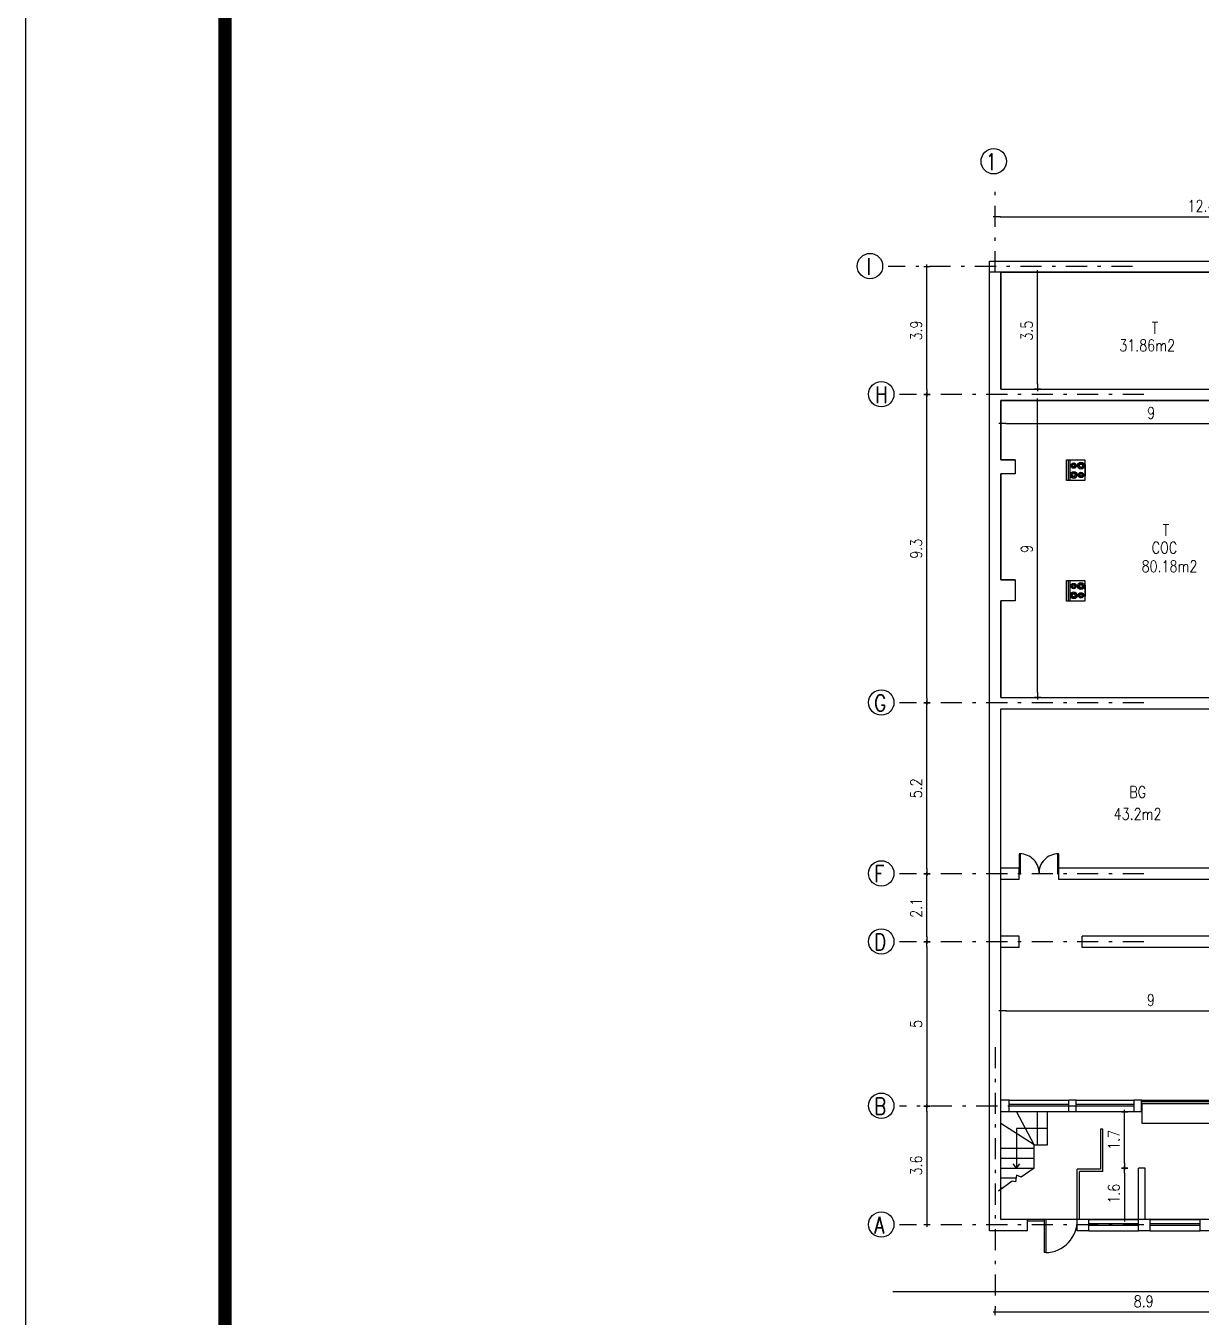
# Model space of a CAD drawing. Extents: x -3099 to -2751, y 5130 to 5248.
# Drawn here: x -3098.5 to -3063.09, y 5166.44 to 5205.35 of the extents above; entities that cross this region are included whole.
import ezdxf

# ---------------------------------------------------------------- set-up
doc = ezdxf.new("R2010")
doc.units = 0
doc.header["$MEASUREMENT"] = 0
doc.linetypes.add('DASHDOT', pattern=[25.4, 12.7, -6.35, 0, -6.35])
doc.layers.get('0').update_dxf_attribs({"linetype": 'CONTINUOUS'})
doc.layers.get('DEFPOINTS').update_dxf_attribs({"color": 3, "linetype": 'CONTINUOUS', "lineweight": 5})
for name, color, linetype in [('ANTEPECHO', 1, 'CONTINUOUS'), ('CALLE', 1, 'CONTINUOUS'), ('COTAS', 7, 'CONTINUOUS'), ('EJE_C', 9, 'DASHDOT'), ('EQUIPAMIENTO', 2, 'CONTINUOUS'), ('MURO', 5, 'CONTINUOUS'), ('PUERTA', 2, 'CONTINUOUS'), ('SUPERF-TEXTO', 2, 'CONTINUOUS'), ('SUPERFICIE', 7, 'CONTINUOUS'), ('TEXTO', 3, 'CONTINUOUS'), ('VENTANA', 2, 'CONTINUOUS')]:
    doc.layers.add(name, color=color, linetype=linetype)
doc.styles.add('cota', font='romans.shx', dxfattribs={"width": 0.8, "height": 0.35})
doc.styles.add('ROMANS', font='romans.shx', dxfattribs={"oblique": 10, "height": 1.3})
doc.styles.add('TEXTO', font='romans.shx', dxfattribs={"width": 0.8, "height": 0.4})
doc.dimstyles.new('ROMANS', dxfattribs={"dimscale": 2, "dimtxt": 0.35, "dimasz": 0.15, "dimexe": 1.25, "dimexo": 0.625, "dimtad": 1, "dimdec": 0, "dimdsep": 46, "dimtxsty": 'cota', "dimcen": 2.5, "dimse1": 1, "dimse2": 1, "dimclrt": 2, "dimadec": 0, "dimazin": 0, "dimtfac": 1, "dimtdec": 0, "dimtmove": 0, "dimatfit": 3, "dimfxl": 0, "dimtolj": 1, "dimtzin": 0, "dimarcsym": 0})

# ---------------------------------------------------------------- blocks, each defined once
blk = doc.blocks.new('COTA_LN')
at = {"layer": 'COTAS'}
for points in [[(-1.05, 0), (0.4, 0)], [(0, 0.63), (0, -0.63)]]:
    blk.add_lwpolyline(points, dxfattribs=at)
at = {"layer": 'COTAS', "color": 20, "const_width": 0.05}
blk.add_lwpolyline([(0, 0.38), (0, -0.38)], dxfattribs=at)
blk = doc.blocks.new('*D11')
at = {"layer": 'COTAS', "color": 0, "lineweight": -2}
blk.add_line((-3065.396, 5171.088), (-3065.396, 5172.478), dxfattribs=at)
at = {"layer": 'DEFPOINTS', "color": 0}
for p in [(-3065.396, 5172.628), (-3064.995, 5172.628), (-3064.975, 5170.938)]:
    blk.add_point(p, dxfattribs=at)
at = {"layer": 'COTAS', "color": 0, "lineweight": -2, "xscale": 0.15, "yscale": 0.15, "zscale": 0.15}
for p, rotation in [((-3065.396, 5172.628), 90), ((-3065.396, 5170.938), 270)]:
    blk.add_blockref('COTA_LN', p, dxfattribs=dict(at, rotation=rotation))
at = {"layer": 'COTAS', "insert": (-3065.721, 5171.783), "char_height": 0.35, "attachment_point": 5, "rotation": 90, "style": 'cota'}
blk.add_mtext('\\A1;1.7', dxfattribs=at)
blk = doc.blocks.new('*D12')
at = {"layer": 'COTAS', "color": 0, "lineweight": -2}
blk.add_line((-3065.396, 5170.788), (-3065.396, 5169.538), dxfattribs=at)
at = {"layer": 'DEFPOINTS', "color": 0}
for p in [(-3064.975, 5170.938), (-3065.396, 5169.388), (-3064.975, 5169.388)]:
    blk.add_point(p, dxfattribs=at)
at = {"layer": 'COTAS', "color": 0, "lineweight": -2, "xscale": 0.15, "yscale": 0.15, "zscale": 0.15}
for p, rotation in [((-3065.396, 5170.938), 90), ((-3065.396, 5169.388), 270)]:
    blk.add_blockref('COTA_LN', p, dxfattribs=dict(at, rotation=rotation))
at = {"layer": 'COTAS', "insert": (-3065.721, 5170.163), "char_height": 0.35, "attachment_point": 5, "rotation": 90, "style": 'cota'}
blk.add_mtext('\\A1;1.6', dxfattribs=at)
blk = doc.blocks.new('*D13')
at = {"layer": 'COTAS', "color": 0, "lineweight": -2}
blk.add_line((-3068.975, 5175.675), (-3060.235, 5175.675), dxfattribs=at)
at = {"layer": 'DEFPOINTS', "color": 0}
for p in [(-3060.085, 5175.675), (-3069.125, 5172.978), (-3060.085, 5172.978)]:
    blk.add_point(p, dxfattribs=at)
at = {"layer": 'COTAS', "color": 0, "lineweight": -2, "xscale": 0.15, "yscale": 0.15, "zscale": 0.15, "rotation": 180}
blk.add_blockref('COTA_LN', (-3069.125, 5175.675), dxfattribs=at)
at = {"layer": 'COTAS', "color": 0, "lineweight": -2, "xscale": 0.15, "yscale": 0.15, "zscale": 0.15}
blk.add_blockref('COTA_LN', (-3060.085, 5175.675), dxfattribs=at)
at = {"layer": 'COTAS', "insert": (-3064.605, 5176), "char_height": 0.35, "attachment_point": 5, "style": 'cota'}
blk.add_mtext('\\A1;9', dxfattribs=at)
blk = doc.blocks.new('*D17')
at = {"layer": 'COTAS', "color": 0, "lineweight": -2}
blk.add_line((-3068.02, 5185.268), (-3068.02, 5193.918), dxfattribs=at)
at = {"layer": 'DEFPOINTS', "color": 0}
for p in [(-3069.125, 5194.068), (-3068.02, 5194.068), (-3069.125, 5185.118)]:
    blk.add_point(p, dxfattribs=at)
at = {"layer": 'COTAS', "color": 0, "lineweight": -2, "xscale": 0.15, "yscale": 0.15, "zscale": 0.15}
for p, rotation in [((-3068.02, 5194.068), 90), ((-3068.02, 5185.118), 270)]:
    blk.add_blockref('COTA_LN', p, dxfattribs=dict(at, rotation=rotation))
at = {"layer": 'COTAS', "insert": (-3068.345, 5189.593), "char_height": 0.35, "attachment_point": 5, "rotation": 90, "style": 'cota'}
blk.add_mtext('\\A1;9', dxfattribs=at)
blk = doc.blocks.new('*D18')
at = {"layer": 'COTAS', "color": 0, "lineweight": -2}
blk.add_line((-3068.975, 5193.367), (-3060.225, 5193.367), dxfattribs=at)
at = {"layer": 'DEFPOINTS', "color": 0}
for p in [(-3069.125, 5194.068), (-3060.075, 5194.068), (-3060.075, 5193.367)]:
    blk.add_point(p, dxfattribs=at)
at = {"layer": 'COTAS', "color": 0, "lineweight": -2, "xscale": 0.15, "yscale": 0.15, "zscale": 0.15, "rotation": 180}
blk.add_blockref('COTA_LN', (-3069.125, 5193.367), dxfattribs=at)
at = {"layer": 'COTAS', "color": 0, "lineweight": -2, "xscale": 0.15, "yscale": 0.15, "zscale": 0.15}
blk.add_blockref('COTA_LN', (-3060.075, 5193.367), dxfattribs=at)
at = {"layer": 'COTAS', "insert": (-3064.6, 5193.692), "char_height": 0.35, "attachment_point": 5, "style": 'cota'}
blk.add_mtext('\\A1;9', dxfattribs=at)
blk = doc.blocks.new('*D19')
at = {"layer": 'COTAS', "color": 0, "lineweight": -2}
blk.add_line((-3068.02, 5194.558), (-3068.02, 5197.778), dxfattribs=at)
at = {"layer": 'DEFPOINTS', "color": 0}
for p in [(-3069.125, 5197.928), (-3068.02, 5197.928), (-3069.125, 5194.408)]:
    blk.add_point(p, dxfattribs=at)
at = {"layer": 'COTAS', "color": 0, "lineweight": -2, "xscale": 0.15, "yscale": 0.15, "zscale": 0.15}
for p, rotation in [((-3068.02, 5197.928), 90), ((-3068.02, 5194.408), 270)]:
    blk.add_blockref('COTA_LN', p, dxfattribs=dict(at, rotation=rotation))
at = {"layer": 'COTAS', "insert": (-3068.345, 5196.168), "char_height": 0.35, "attachment_point": 5, "rotation": 90, "style": 'cota'}
blk.add_mtext('\\A1;3.5', dxfattribs=at)
blk = doc.blocks.new('*D143')
at = {"layer": 'COTAS', "color": 0, "lineweight": -2}
blk.add_line((-3071.352, 5185.103), (-3071.352, 5194.093), dxfattribs=at)
at = {"layer": 'DEFPOINTS', "color": 0}
for p in [(-3072.178, 5194.243), (-3071.352, 5194.243), (-3072.178, 5184.953)]:
    blk.add_point(p, dxfattribs=at)
at = {"layer": 'COTAS', "color": 0, "lineweight": -2, "xscale": 0.15, "yscale": 0.15, "zscale": 0.15}
for p, rotation in [((-3071.352, 5194.243), 90), ((-3071.352, 5184.953), 270)]:
    blk.add_blockref('COTA_LN', p, dxfattribs=dict(at, rotation=rotation))
at = {"layer": 'COTAS', "insert": (-3071.677, 5189.598), "char_height": 0.35, "attachment_point": 5, "rotation": 90, "style": 'cota'}
blk.add_mtext('\\A1;9.3', dxfattribs=at)
blk = doc.blocks.new('*D144')
at = {"layer": 'COTAS', "color": 0, "lineweight": -2}
blk.add_line((-3071.352, 5194.393), (-3071.352, 5197.953), dxfattribs=at)
at = {"layer": 'DEFPOINTS', "color": 0}
for p in [(-3072.518, 5198.103), (-3071.352, 5198.103), (-3072.178, 5194.243)]:
    blk.add_point(p, dxfattribs=at)
at = {"layer": 'COTAS', "color": 0, "lineweight": -2, "xscale": 0.15, "yscale": 0.15, "zscale": 0.15}
for p, rotation in [((-3071.352, 5198.103), 90), ((-3071.352, 5194.243), 270)]:
    blk.add_blockref('COTA_LN', p, dxfattribs=dict(at, rotation=rotation))
at = {"layer": 'COTAS', "insert": (-3071.677, 5196.173), "char_height": 0.35, "attachment_point": 5, "rotation": 90, "style": 'cota'}
blk.add_mtext('\\A1;3.9', dxfattribs=at)
blk = doc.blocks.new('*D145')
at = {"layer": 'COTAS', "color": 0, "lineweight": -2}
blk.add_line((-3071.352, 5177.903), (-3071.352, 5179.653), dxfattribs=at)
at = {"layer": 'DEFPOINTS', "color": 0}
for p in [(-3072.178, 5179.803), (-3071.352, 5179.803), (-3072.178, 5177.753)]:
    blk.add_point(p, dxfattribs=at)
at = {"layer": 'COTAS', "color": 0, "lineweight": -2, "xscale": 0.15, "yscale": 0.15, "zscale": 0.15}
for p, rotation in [((-3071.352, 5179.803), 90), ((-3071.352, 5177.753), 270)]:
    blk.add_blockref('COTA_LN', p, dxfattribs=dict(at, rotation=rotation))
at = {"layer": 'COTAS', "insert": (-3071.677, 5178.778), "char_height": 0.35, "attachment_point": 5, "rotation": 90, "style": 'cota'}
blk.add_mtext('\\A1;2.1', dxfattribs=at)
blk = doc.blocks.new('*D146')
at = {"layer": 'COTAS', "color": 0, "lineweight": -2}
blk.add_line((-3071.352, 5179.953), (-3071.352, 5184.803), dxfattribs=at)
at = {"layer": 'DEFPOINTS', "color": 0}
for p in [(-3072.178, 5184.953), (-3071.352, 5184.953), (-3072.178, 5179.803)]:
    blk.add_point(p, dxfattribs=at)
at = {"layer": 'COTAS', "color": 0, "lineweight": -2, "xscale": 0.15, "yscale": 0.15, "zscale": 0.15}
for p, rotation in [((-3071.352, 5184.953), 90), ((-3071.352, 5179.803), 270)]:
    blk.add_blockref('COTA_LN', p, dxfattribs=dict(at, rotation=rotation))
at = {"layer": 'COTAS', "insert": (-3071.677, 5182.378), "char_height": 0.35, "attachment_point": 5, "rotation": 90, "style": 'cota'}
blk.add_mtext('\\A1;5.2', dxfattribs=at)
blk = doc.blocks.new('*D147')
at = {"layer": 'COTAS', "color": 0, "lineweight": -2}
blk.add_line((-3071.352, 5177.603), (-3071.352, 5172.953), dxfattribs=at)
at = {"layer": 'DEFPOINTS', "color": 0}
for p in [(-3072.178, 5177.753), (-3072.178, 5172.803), (-3071.352, 5172.803)]:
    blk.add_point(p, dxfattribs=at)
at = {"layer": 'COTAS', "color": 0, "lineweight": -2, "xscale": 0.15, "yscale": 0.15, "zscale": 0.15}
for p, rotation in [((-3071.352, 5177.753), 90), ((-3071.352, 5172.803), 270)]:
    blk.add_blockref('COTA_LN', p, dxfattribs=dict(at, rotation=rotation))
at = {"layer": 'COTAS', "insert": (-3071.677, 5175.278), "char_height": 0.35, "attachment_point": 5, "rotation": 90, "style": 'cota'}
blk.add_mtext('\\A1;5', dxfattribs=at)
blk = doc.blocks.new('*D148')
at = {"layer": 'COTAS', "color": 0, "lineweight": -2}
blk.add_line((-3071.352, 5172.653), (-3071.352, 5169.373), dxfattribs=at)
at = {"layer": 'DEFPOINTS', "color": 0}
for p in [(-3072.178, 5172.803), (-3072.178, 5169.223), (-3071.352, 5169.223)]:
    blk.add_point(p, dxfattribs=at)
at = {"layer": 'COTAS', "color": 0, "lineweight": -2, "xscale": 0.15, "yscale": 0.15, "zscale": 0.15}
for p, rotation in [((-3071.352, 5172.803), 90), ((-3071.352, 5169.223), 270)]:
    blk.add_blockref('COTA_LN', p, dxfattribs=dict(at, rotation=rotation))
at = {"layer": 'COTAS', "insert": (-3071.677, 5171.013), "char_height": 0.35, "attachment_point": 5, "rotation": 90, "style": 'cota'}
blk.add_mtext('\\A1;3.6', dxfattribs=at)
blk = doc.blocks.new('*D154')
at = {"layer": 'COTAS', "color": 0, "lineweight": -2}
blk.add_line((-3060.5, 5166.594), (-3069.145, 5166.594), dxfattribs=at)
at = {"layer": 'DEFPOINTS', "color": 0}
for p in [(-3069.295, 5166.594), (-3069.295, 5166.583), (-3060.35, 5166.583)]:
    blk.add_point(p, dxfattribs=at)
at = {"layer": 'COTAS', "color": 0, "lineweight": -2, "xscale": 0.15, "yscale": 0.15, "zscale": 0.15, "rotation": 180}
blk.add_blockref('COTA_LN', (-3069.295, 5166.594), dxfattribs=at)
at = {"layer": 'COTAS', "color": 0, "lineweight": -2, "xscale": 0.15, "yscale": 0.15, "zscale": 0.15}
blk.add_blockref('COTA_LN', (-3060.35, 5166.594), dxfattribs=at)
at = {"layer": 'COTAS', "insert": (-3064.822, 5166.919), "char_height": 0.35, "attachment_point": 5, "style": 'cota'}
blk.add_mtext('\\A1;8.9', dxfattribs=at)
blk = doc.blocks.new('*D157')
at = {"layer": 'COTAS', "color": 0, "lineweight": -2}
blk.add_line((-3069.145, 5199.603), (-3057.015, 5199.603), dxfattribs=at)
at = {"layer": 'DEFPOINTS', "color": 0}
for p in [(-3069.295, 5200.645), (-3056.865, 5200.614), (-3056.865, 5199.603)]:
    blk.add_point(p, dxfattribs=at)
at = {"layer": 'COTAS', "color": 0, "lineweight": -2, "xscale": 0.15, "yscale": 0.15, "zscale": 0.15, "rotation": 180}
blk.add_blockref('COTA_LN', (-3069.295, 5199.603), dxfattribs=at)
at = {"layer": 'COTAS', "color": 0, "lineweight": -2, "xscale": 0.15, "yscale": 0.15, "zscale": 0.15}
blk.add_blockref('COTA_LN', (-3056.865, 5199.603), dxfattribs=at)
at = {"layer": 'COTAS', "insert": (-3063.08, 5199.928), "char_height": 0.35, "attachment_point": 5, "style": 'cota'}
blk.add_mtext('\\A1;12.4', dxfattribs=at)

msp = doc.modelspace()

# ---------------------------------------------------------------- linework, layer by layer
at = {"color": 3}
for p, q in [((-3068.025, 5171.638), (-3068.025, 5172.628)), ((-3067.725, 5171.638), (-3067.725, 5172.628)), ((-3068.125, 5171.638), (-3067.725, 5171.638)), ((-3068.125, 5170.938), (-3068.125, 5171.638)), ((-3069.125, 5171.538), (-3068.125, 5171.538)), ((-3069.125, 5171.238), (-3068.125, 5171.238)), ((-3069.125, 5170.938), (-3068.125, 5170.938)), ((-3069.125, 5170.638), (-3068.665, 5170.638)), ((-3069.125, 5170.338), (-3069.069, 5170.338))]:
    msp.add_line(p, q, dxfattribs=at)
for points in [[(-3068.125, 5171.638), (-3068.653, 5172.638)], [(-3068.125, 5171.638), (-3069.125, 5172.278)]]:
    msp.add_lwpolyline(points, dxfattribs=at)
at = {"layer": 'ANTEPECHO'}
for p, q in [((-3068.875, 5172.978), (-3067.075, 5172.978)), ((-3066.855, 5172.978), (-3065.105, 5172.978)), ((-3068.875, 5172.638), (-3067.075, 5172.638)), ((-3066.855, 5172.638), (-3065.105, 5172.638)), ((-3066.475, 5169.388), (-3064.975, 5169.388)), ((-3064.625, 5169.388), (-3063.125, 5169.388)), ((-3066.475, 5169.048), (-3064.975, 5169.048)), ((-3064.625, 5169.048), (-3063.125, 5169.048))]:
    msp.add_line(p, q, dxfattribs=at)
at = {"layer": 'CALLE', "color": 3}
msp.add_line((-3027.882, 5167.208), (-3072.379, 5167.208), dxfattribs=at)
at = {"layer": 'COTAS'}
msp.add_lwpolyline([(-2930.304, 5248.336), (-2930.304, 5129.536), (-3098.504, 5129.536), (-3098.504, 5248.336)], close=True, dxfattribs=at)
at = {"layer": 'COTAS', "const_width": 0.4}
msp.add_lwpolyline([(-2932.304, 5246.336), (-3092.504, 5246.336), (-3092.504, 5131.536), (-2932.304, 5131.536)], close=True, dxfattribs=at)
at = {"layer": 'COTAS'}
msp.add_lwpolyline([(-3069.125, 5197.928), (-3069.465, 5197.928)], dxfattribs=at)
at = {"layer": 'EJE_C', "ltscale": 0.05}
msp.add_line((-3069.295, 5174.577), (-3069.295, 5166.583), dxfattribs=at)
for points in [[(-3069.295, 5197.928), (-3069.295, 5200.645)], [(-3065.16, 5198.103), (-3072.518, 5198.103)], [(-3064.82, 5194.243), (-3072.178, 5194.243)], [(-3064.82, 5184.953), (-3072.178, 5184.953)], [(-3064.82, 5179.803), (-3072.178, 5179.803)], [(-3064.82, 5177.753), (-3072.178, 5177.753)], [(-3065.12, 5172.803), (-3072.178, 5172.803)], [(-3064.82, 5169.223), (-3072.178, 5169.223)]]:
    msp.add_lwpolyline(points, dxfattribs=at)
at = {"layer": 'EJE_C', "linetype": 'Continuous', "ltscale": 0.05}
for centre in [(-3069.341, 5201.273), (-3073.069, 5198.115), (-3072.729, 5194.255), (-3072.729, 5184.965), (-3072.729, 5179.815), (-3072.729, 5177.765), (-3072.729, 5172.815), (-3072.729, 5169.235)]:
    msp.add_circle(centre, 0.382, dxfattribs=at)
at = {"layer": 'EQUIPAMIENTO', "color": 2}
for p, q in [((-3067.151, 5191.652), (-3067.151, 5192.272)), ((-3067.151, 5192.272), (-3066.591, 5192.272)), ((-3067.091, 5191.652), (-3067.091, 5192.272)), ((-3067.051, 5192.272), (-3067.051, 5191.652)), ((-3066.591, 5192.272), (-3066.591, 5191.652)), ((-3066.571, 5192.132), (-3066.591, 5192.132)), ((-3066.571, 5191.792), (-3066.571, 5192.132)), ((-3066.591, 5191.652), (-3067.151, 5191.652)), ((-3066.591, 5191.792), (-3066.571, 5191.792)), ((-3067.151, 5188.022), (-3067.151, 5188.642)), ((-3067.151, 5188.642), (-3066.591, 5188.642)), ((-3067.091, 5188.022), (-3067.091, 5188.642)), ((-3067.051, 5188.642), (-3067.051, 5188.022)), ((-3066.591, 5188.642), (-3066.591, 5188.022)), ((-3066.571, 5188.502), (-3066.591, 5188.502)), ((-3066.571, 5188.162), (-3066.571, 5188.502)), ((-3066.591, 5188.022), (-3067.151, 5188.022)), ((-3066.591, 5188.162), (-3066.571, 5188.162))]:
    msp.add_line(p, q, dxfattribs=at)
at = {"layer": 'EQUIPAMIENTO'}
msp.add_lwpolyline([(-3064.867, 5172.88), (-3062.117, 5172.88), (-3062.117, 5172.28), (-3064.867, 5172.28), (-3064.867, 5172.88)], dxfattribs=at)
at = {"layer": 'EQUIPAMIENTO', "color": 2}
for centre, radius in [((-3066.931, 5191.822), 0.105), ((-3066.931, 5192.102), 0.0802), ((-3066.931, 5191.822), 0.0753), ((-3066.931, 5192.102), 0.0562), ((-3066.931, 5191.822), 0.045), ((-3066.931, 5192.102), 0.0354), ((-3066.711, 5192.102), 0.105), ((-3066.711, 5191.822), 0.0802), ((-3066.711, 5192.102), 0.0753), ((-3066.711, 5191.822), 0.0562), ((-3066.711, 5192.102), 0.045), ((-3066.711, 5191.822), 0.0354), ((-3066.931, 5188.472), 0.0802), ((-3066.931, 5188.472), 0.0562), ((-3066.931, 5188.472), 0.0354), ((-3066.711, 5188.472), 0.105), ((-3066.711, 5188.472), 0.0753), ((-3066.711, 5188.472), 0.045), ((-3066.931, 5188.192), 0.105), ((-3066.931, 5188.192), 0.0753), ((-3066.931, 5188.192), 0.045), ((-3066.711, 5188.192), 0.0802), ((-3066.711, 5188.192), 0.0562), ((-3066.711, 5188.192), 0.0354)]:
    msp.add_circle(centre, radius, dxfattribs=at)
at = {"layer": 'MURO'}
for p, q in [((-3069.465, 5169.048), (-3069.465, 5198.268)), ((-3069.465, 5198.268), (-3056.185, 5198.268)), ((-3069.125, 5197.928), (-3056.965, 5197.928)), ((-3069.125, 5194.408), (-3069.125, 5197.928)), ((-3069.125, 5194.408), (-3060.075, 5194.408)), ((-3069.125, 5192.278), (-3069.125, 5194.068)), ((-3069.125, 5194.068), (-3059.735, 5194.068)), ((-3068.695, 5192.278), (-3069.125, 5192.278)), ((-3068.695, 5192.278), (-3068.695, 5191.858)), ((-3069.125, 5188.658), (-3069.125, 5191.858)), ((-3068.695, 5191.858), (-3069.125, 5191.858)), ((-3068.695, 5188.658), (-3069.125, 5188.658)), ((-3068.695, 5188.658), (-3068.695, 5188.028)), ((-3069.125, 5185.118), (-3069.125, 5188.028)), ((-3068.695, 5188.028), (-3069.125, 5188.028)), ((-3069.125, 5185.118), (-3060.075, 5185.118)), ((-3069.125, 5184.778), (-3060.075, 5184.778)), ((-3069.125, 5179.978), (-3069.125, 5184.778)), ((-3068.575, 5179.978), (-3069.125, 5179.978)), ((-3068.575, 5179.628), (-3068.575, 5179.978)), ((-3060.075, 5179.978), (-3067.375, 5179.978)), ((-3067.375, 5179.628), (-3067.375, 5179.978)), ((-3069.125, 5177.928), (-3069.125, 5179.628)), ((-3068.575, 5179.628), (-3069.125, 5179.628)), ((-3060.075, 5179.628), (-3067.375, 5179.628)), ((-3068.575, 5177.928), (-3069.125, 5177.928)), ((-3068.575, 5177.578), (-3068.575, 5177.928)), ((-3060.075, 5177.928), (-3066.675, 5177.928)), ((-3066.675, 5177.578), (-3066.675, 5177.928)), ((-3069.125, 5172.978), (-3069.125, 5177.578)), ((-3068.575, 5177.578), (-3069.125, 5177.578)), ((-3060.075, 5177.578), (-3066.675, 5177.578)), ((-3068.875, 5172.978), (-3069.125, 5172.978)), ((-3068.875, 5172.628), (-3068.875, 5172.978)), ((-3067.075, 5172.628), (-3067.075, 5172.978)), ((-3066.855, 5172.978), (-3067.075, 5172.978)), ((-3066.855, 5172.628), (-3066.855, 5172.978)), ((-3064.885, 5172.978), (-3065.105, 5172.978)), ((-3065.105, 5172.628), (-3065.105, 5172.978)), ((-3064.885, 5172.628), (-3064.885, 5172.978)), ((-3069.125, 5169.388), (-3069.125, 5172.628)), ((-3068.875, 5172.628), (-3069.125, 5172.628)), ((-3066.855, 5172.628), (-3067.075, 5172.628)), ((-3064.885, 5172.628), (-3065.105, 5172.628)), ((-3066.055, 5172.108), (-3066.125, 5172.108)), ((-3066.125, 5172.108), (-3066.125, 5170.908)), ((-3066.055, 5170.838), (-3066.055, 5172.108)), ((-3066.825, 5169.388), (-3066.825, 5170.908)), ((-3066.125, 5170.908), (-3066.825, 5170.908)), ((-3066.755, 5169.388), (-3066.755, 5170.838)), ((-3066.055, 5170.838), (-3066.755, 5170.838)), ((-3064.975, 5169.048), (-3064.975, 5170.938)), ((-3064.775, 5170.938), (-3064.975, 5170.938)), ((-3064.775, 5169.388), (-3064.775, 5170.938)), ((-3068.325, 5169.388), (-3069.125, 5169.388)), ((-3068.325, 5169.048), (-3068.325, 5169.388)), ((-3066.825, 5169.048), (-3066.825, 5169.388)), ((-3066.475, 5169.388), (-3066.825, 5169.388)), ((-3066.475, 5169.048), (-3066.475, 5169.388)), ((-3064.625, 5169.388), (-3064.775, 5169.388)), ((-3064.625, 5169.048), (-3064.625, 5169.388)), ((-3062.775, 5169.388), (-3063.125, 5169.388)), ((-3063.125, 5169.048), (-3063.125, 5169.388)), ((-3068.325, 5169.048), (-3069.465, 5169.048)), ((-3066.475, 5169.048), (-3066.825, 5169.048)), ((-3064.625, 5169.048), (-3064.975, 5169.048)), ((-3062.775, 5169.048), (-3063.125, 5169.048))]:
    msp.add_line(p, q, dxfattribs=at)
at = {"layer": 'PUERTA'}
for p, q in [((-3067.725, 5172.133), (-3068.655, 5172.133)), ((-3068.655, 5172.133), (-3068.655, 5170.938)), ((-3068.655, 5170.938), (-3068.755, 5171.065)), ((-3068.655, 5170.938), (-3068.554, 5171.065)), ((-3067.775, 5169.388), (-3068.325, 5169.388)), ((-3067.825, 5169.338), (-3068.325, 5169.338)), ((-3067.825, 5169.388), (-3067.825, 5168.388)), ((-3067.775, 5169.388), (-3067.775, 5168.388)), ((-3067.775, 5168.388), (-3067.825, 5168.388))]:
    msp.add_line(p, q, dxfattribs=at)
for points in [[(-3068.535, 5179.803), (-3068.535, 5180.403), (-3068.575, 5180.403), (-3068.575, 5179.803), (-3068.535, 5179.803)], [(-3067.375, 5179.803), (-3067.375, 5180.403), (-3067.415, 5180.403), (-3067.415, 5179.803), (-3067.375, 5179.803)], [(-3064.885, 5172.978), (-3062.075, 5172.978), (-3062.075, 5172.928), (-3064.885, 5172.928)], [(-3068.125, 5170.938), (-3068.512, 5170.663), (-3068.655, 5170.722), (-3068.68, 5170.521), (-3068.789, 5170.538), (-3069.199, 5170.245)]]:
    msp.add_lwpolyline(points, dxfattribs=at)
for centre, radius, start, end in [((-3068.545, 5179.832), 0.571, 357.054, 91.0039), ((-3067.405, 5179.832), 0.571, 88.9961, 182.946), ((-3067.793, 5169.356), 0.968, 271.0606, 1.877)]:
    msp.add_arc(centre, radius, start, end, dxfattribs=at)
at = {"layer": 'SUPERFICIE'}
for points in [[(-3060.075, 5194.408), (-3060.075, 5197.928), (-3069.125, 5197.928), (-3069.125, 5194.408), (-3060.075, 5194.408)], [(-3069.125, 5194.068), (-3069.125, 5192.278), (-3068.695, 5192.278), (-3068.695, 5191.858), (-3069.125, 5191.858), (-3069.125, 5188.658), (-3068.695, 5188.658), (-3068.695, 5188.028), (-3069.125, 5188.028), (-3069.125, 5185.118), (-3060.075, 5185.118), (-3060.075, 5188.028), (-3060.505, 5188.028), (-3060.505, 5188.448), (-3060.075, 5188.448), (-3060.075, 5191.858), (-3060.505, 5191.858), (-3060.505, 5192.278), (-3060.075, 5192.278), (-3060.075, 5194.068), (-3069.125, 5194.068)], [(-3047.007, 5175.008), (-3047.007, 5169.048), (-3060.215, 5169.048), (-3060.215, 5169.388), (-3069.125, 5169.388), (-3069.125, 5184.778), (-3060.075, 5184.778), (-3060.075, 5175.008), (-3047.007, 5175.008)]]:
    msp.add_lwpolyline(points, dxfattribs=at)
at = {"layer": 'VENTANA'}
for p, q in [((-3068.875, 5172.858), (-3067.075, 5172.858)), ((-3068.875, 5172.808), (-3067.075, 5172.808)), ((-3066.855, 5172.858), (-3065.105, 5172.858)), ((-3066.855, 5172.808), (-3065.105, 5172.808)), ((-3066.475, 5169.268), (-3064.975, 5169.268)), ((-3064.625, 5169.268), (-3063.125, 5169.268)), ((-3066.475, 5169.218), (-3064.975, 5169.218)), ((-3064.625, 5169.218), (-3063.125, 5169.218))]:
    msp.add_line(p, q, dxfattribs=at)

# ---------------------------------------------------------------- texts
at = {"layer": 'EJE_C', "ltscale": 0.05, "style": 'ROMANS', "width": 0.8}
for s, p in [('1', (-3069.582, 5201.007)), ('I', (-3073.17, 5197.849)), ('H', (-3072.913, 5193.989)), ('G', (-3072.941, 5184.699)), ('F', (-3072.941, 5179.549)), ('D', (-3072.941, 5177.499)), ('B', (-3072.941, 5172.549)), ('A', (-3072.941, 5168.969))]:
    msp.add_text(s, height=0.5, dxfattribs=at).set_placement(p)
at = {"layer": 'SUPERF-TEXTO', "style": 'TEXTO', "width": 0.8}
for s, p in [('31.86m2', (-3065.556, 5195.548)), ('80.18m2', (-3064.884, 5188.894)), ('43.2m2', (-3065.725, 5181.43))]:
    msp.add_text(s, height=0.35, dxfattribs=at).set_placement(p)
at = {"layer": 'TEXTO', "style": 'TEXTO', "width": 0.8}
for s, p in [('T', (-3064.58, 5196.076)), ('T', (-3064.247, 5189.982)), ('COC', (-3064.58, 5189.453)), ('BG', (-3065.253, 5182.092))]:
    msp.add_text(s, height=0.35, dxfattribs=at).set_placement(p)

# ---------------------------------------------------------------- dimensions: what is measured, and where the dimension line sits
at = {"layer": 'COTAS'}
for base, p1, p2, override, picture, middle in [((-3056.865, 5199.603), (-3069.295, 5200.645), (-3056.865, 5200.614), {"dimscale": 1, "dimexe": 0.15, "dimexo": 0.2, "dimgap": 0.15, "dimdec": 1, "dimzin": 9, "dimblk": 'COTA_LN', "dimcen": 1, "dimclrt": 256, "dimadec": 1, "dimtm": 1e-09, "dimtdec": 1, "dimldrblk": 'COTA_LN'}, '*D157', (-3063.08, 5199.928)), ((-3060.07468682, 5193.367088966), (-3069.12468682, 5194.067715904), (-3060.07468682, 5194.067715904), {"dimscale": 1, "dimexe": 0.15, "dimexo": 0.2, "dimgap": 0.15, "dimdec": 1, "dimzin": 9, "dimblk": 'COTA_LN', "dimcen": 1, "dimclrt": 256, "dimadec": 1, "dimtm": 1e-09, "dimtdec": 1, "dimldrblk": 'COTA_LN'}, '*D18', (-3064.59968682, 5193.692088966)), ((-3060.085, 5175.675), (-3069.125, 5172.978), (-3060.085, 5172.978), {"dimscale": 1, "dimexe": 0.15, "dimexo": 0.2, "dimgap": 0.15, "dimdec": 1, "dimzin": 9, "dimblk": 'COTA_LN', "dimcen": 1, "dimclrt": 256, "dimadec": 1, "dimtm": 1e-09, "dimtdec": 1, "dimldrblk": 'COTA_LN'}, '*D13', (-3064.605, 5176)), ((-3069.295, 5166.594), (-3060.35, 5166.583), (-3069.295, 5166.583), {"dimscale": 1, "dimexe": 0.15, "dimexo": 0.2, "dimgap": 0.15, "dimdec": 1, "dimzin": 9, "dimblk": 'COTA_LN', "dimcen": 1, "dimclrt": 256, "dimadec": 1, "dimtm": 1e-09, "dimtdec": 1, "dimtmove": 1, "dimldrblk": 'COTA_LN'}, '*D154', (-3064.822, 5166.919))]:
    dim = msp.add_linear_dim(base=base, p1=p1, p2=p2, dimstyle='ROMANS', override=override, dxfattribs=at)
    dim.commit()
    dim.dimension.update_dxf_attribs({"geometry": picture, "text_midpoint": middle})
for base, p1, p2, override, picture, middle in [((-3071.352, 5198.103), (-3072.178, 5194.243), (-3072.518, 5198.103), {"dimscale": 1, "dimexe": 0.15, "dimexo": 0.2, "dimgap": 0.15, "dimdec": 1, "dimzin": 9, "dimblk": 'COTA_LN', "dimcen": 1, "dimclrt": 256, "dimadec": 1, "dimtm": 1e-09, "dimtdec": 1, "dimtmove": 1, "dimldrblk": 'COTA_LN'}, '*D144', (-3071.677, 5196.173)), ((-3068.02, 5197.928), (-3069.125, 5194.408), (-3069.125, 5197.928), {"dimscale": 1, "dimexe": 0.15, "dimexo": 0.2, "dimgap": 0.15, "dimdec": 1, "dimzin": 9, "dimblk": 'COTA_LN', "dimcen": 1, "dimclrt": 256, "dimadec": 1, "dimtm": 1e-09, "dimtdec": 1, "dimldrblk": 'COTA_LN'}, '*D19', (-3068.345, 5196.168)), ((-3071.352, 5194.243), (-3072.178, 5184.953), (-3072.178, 5194.243), {"dimscale": 1, "dimexe": 0.15, "dimexo": 0.2, "dimgap": 0.15, "dimdec": 1, "dimzin": 9, "dimblk": 'COTA_LN', "dimcen": 1, "dimclrt": 256, "dimadec": 1, "dimtm": 1e-09, "dimtdec": 1, "dimtmove": 1, "dimldrblk": 'COTA_LN'}, '*D143', (-3071.677, 5189.598)), ((-3068.020161982, 5194.067715904), (-3069.12468682, 5185.117715904), (-3069.12468682, 5194.067715904), {"dimscale": 1, "dimexe": 0.15, "dimexo": 0.2, "dimgap": 0.15, "dimdec": 1, "dimzin": 9, "dimblk": 'COTA_LN', "dimcen": 1, "dimclrt": 256, "dimadec": 1, "dimtm": 1e-09, "dimtdec": 1, "dimldrblk": 'COTA_LN'}, '*D17', (-3068.345161982, 5189.592715904)), ((-3071.352357218, 5184.952715904), (-3072.178091704, 5179.802715904), (-3072.178091704, 5184.952715904), {"dimscale": 1, "dimexe": 0.15, "dimexo": 0.2, "dimgap": 0.15, "dimdec": 1, "dimzin": 9, "dimblk": 'COTA_LN', "dimcen": 1, "dimclrt": 256, "dimadec": 1, "dimtm": 1e-09, "dimtdec": 1, "dimtmove": 1, "dimldrblk": 'COTA_LN'}, '*D146', (-3071.677357218, 5182.377715904)), ((-3071.352357218, 5179.802715904), (-3072.178091704, 5177.752715904), (-3072.178091704, 5179.802715904), {"dimscale": 1, "dimexe": 0.15, "dimexo": 0.2, "dimgap": 0.15, "dimdec": 1, "dimzin": 9, "dimblk": 'COTA_LN', "dimcen": 1, "dimclrt": 256, "dimadec": 1, "dimtm": 1e-09, "dimtdec": 1, "dimtmove": 1, "dimldrblk": 'COTA_LN'}, '*D145', (-3071.677357218, 5178.777715904)), ((-3071.352357218, 5172.802715904), (-3072.178091704, 5177.752715904), (-3072.178091704, 5172.802715904), {"dimscale": 1, "dimexe": 0.15, "dimexo": 0.2, "dimgap": 0.15, "dimdec": 1, "dimzin": 9, "dimblk": 'COTA_LN', "dimcen": 1, "dimclrt": 256, "dimadec": 1, "dimtm": 1e-09, "dimtdec": 1, "dimtmove": 1, "dimldrblk": 'COTA_LN'}, '*D147', (-3071.677357218, 5175.277715904)), ((-3071.352, 5169.223), (-3072.178, 5172.803), (-3072.178, 5169.223), {"dimscale": 1, "dimexe": 0.15, "dimexo": 0.2, "dimgap": 0.15, "dimdec": 1, "dimzin": 9, "dimblk": 'COTA_LN', "dimcen": 1, "dimclrt": 256, "dimadec": 1, "dimtm": 1e-09, "dimtdec": 1, "dimtmove": 1, "dimldrblk": 'COTA_LN'}, '*D148', (-3071.677, 5171.013)), ((-3065.396, 5172.628), (-3064.975, 5170.938), (-3064.995, 5172.628), {"dimscale": 1, "dimexe": 0.15, "dimexo": 0.2, "dimgap": 0.15, "dimdec": 1, "dimzin": 9, "dimblk": 'COTA_LN', "dimcen": 1, "dimclrt": 256, "dimadec": 1, "dimtm": 1e-09, "dimtdec": 1, "dimldrblk": 'COTA_LN'}, '*D11', (-3065.721, 5171.783)), ((-3065.396269681, 5169.387715904), (-3064.97468682, 5170.937715904), (-3064.97468682, 5169.387715904), {"dimscale": 1, "dimexe": 0.15, "dimexo": 0.2, "dimgap": 0.15, "dimdec": 1, "dimzin": 9, "dimblk": 'COTA_LN', "dimcen": 1, "dimclrt": 256, "dimadec": 1, "dimtm": 1e-09, "dimtdec": 1, "dimtmove": 1, "dimldrblk": 'COTA_LN'}, '*D12', (-3065.721269681, 5170.162715904))]:
    dim = msp.add_linear_dim(base=base, p1=p1, p2=p2, angle=90, dimstyle='ROMANS', override=override, dxfattribs=at)
    dim.commit()
    dim.dimension.update_dxf_attribs({"geometry": picture, "text_midpoint": middle})

doc.saveas('drawing.dxf')
